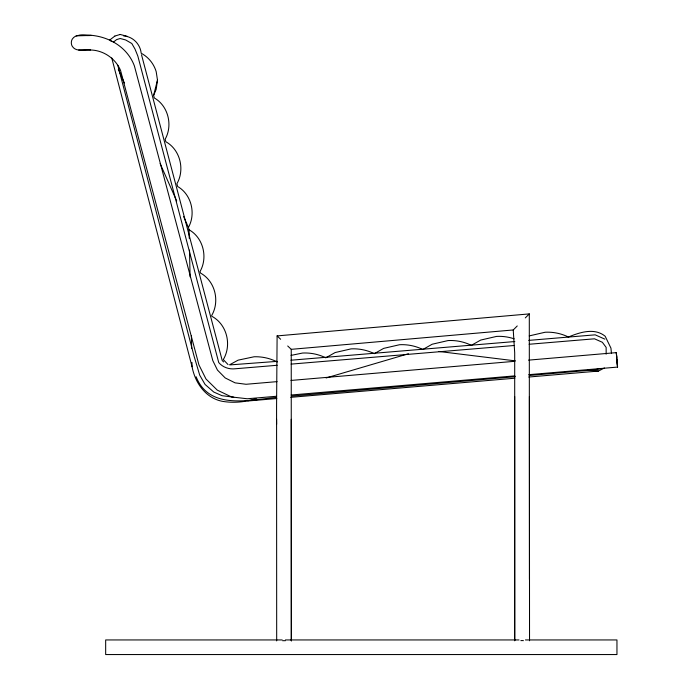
<?xml version="1.0" encoding="UTF-8"?>
<svg xmlns="http://www.w3.org/2000/svg" width="689" height="689" viewBox="0 0 689 689"><rect width="100%" height="100%" fill="white"/><g stroke="black" fill="none" stroke-linecap="round" stroke-linejoin="round"><path stroke-width="1.03" d="M291.301 640.908L291.24 349.332L287.709 345.981M529.41 396.451L529.531 640.779M529.428 579.552L529.298 313.9L277.107 335.905L276.573 406.734L276.685 640.908M126.569 36.362C134.458 38.214 140.392 45.19 141.185 53.225A30.893 30.893 0 0 1 156.188 71.656L157.48 80.105L156.196 89.32L153.604 95.401L154.276 97.933C168.288 105.899 172.965 125.329 165.162 139.195L165.825 141.727C180.26 149.737 185.048 169.623 176.909 183.739L177.641 186.504C191.464 194.444 196.089 213.668 188.433 227.422L189.053 229.773L189.242 238.334M153.604 95.401L157.48 80.105M291.24 349.332L513.236 329.962L517.25 325.949M525.285 317.913L529.298 313.9M110.619 40.582L110.016 39.807L114.848 36.078M113.254 42.218L116.613 39.6L120.213 38.498L125.656 39.962L131.806 43.51L134.984 49.022L137.809 55.981L218.74 362.56C222.762 367.375 229.222 369.519 235.371 368.761L277.185 365.273M76.186 35.854L91.241 35.423C85.16 36.336 76.453 32.805 72.302 39.066A5.546 3.988 -90 0 0 72.302 46.37C76.281 52.467 84.678 49.203 90.578 49.996C103.488 50.271 115.399 58.436 120.497 70.278L198.914 364.86L205.994 379.01L217.276 390.12L231.556 396.95L247.282 398.767L276.186 396.296M528.739 377.029L598.414 371.078L604.408 367.986M229.523 364.843L238.127 360.149L254.103 356.773A47.102 47.102 0 0 1 277.279 361.983M114.787 36.078L120.205 34.45M111.756 57.936L192.059 366.737C195.039 382.645 205.434 397.897 222.116 401.291C233.407 403.229 245.25 402.195 256.101 398.569M326.086 377.977L408.422 353.75M291.051 355.403L302.531 353.044A47.102 47.102 0 0 1 325.794 357.824L335.138 352.544L351.046 348.884A47.102 47.102 0 0 1 374.316 353.664L383.661 348.384L399.568 344.724A47.102 47.102 0 0 1 422.831 349.504L432.175 344.224L448.091 340.564A47.102 47.102 0 0 1 471.354 345.344L480.698 340.065L496.605 336.404A47.102 47.102 0 0 1 514.183 338.833M529.221 335.905L545.128 332.244A47.102 47.102 0 0 1 568.391 337.024C579.768 332.356 594.452 327.456 605.166 336.241L610.945 348.117L611.427 353.113M600.929 368.649L593.539 369.915L529.281 375.488M276.53 397.398C249.168 399.939 209.258 410.265 196.115 376.745M291.525 396.097L515.363 376.694M277.081 381.628L246.042 384.281L235.095 382.86L225.208 377.951L217.457 370.088L212.798 360.597L134.415 66.006C126.087 43.519 101.533 32.771 78.727 35.415M290.982 380.44L514.649 361.32M528.549 360.132L616.311 352.63L616.741 357.35M291.154 395.012L514.812 375.875M528.713 374.687L617.577 367.082L616.336 352.579M247.868 400.989L276.814 398.518M290.749 397.329L514.804 378.218M276.995 361.38L230.376 364.869M290.922 360.218L514.829 341.546M528.764 340.383L595.184 334.837L604.873 339.143M291.12 364.111L514.106 345.508M529.118 344.259L594.512 338.807L602.358 342.287L606.148 347.402L606.148 354.172M78.727 50.021L90.586 49.953M282.197 639.943L105.667 639.943L105.667 654.55L616.956 654.55L616.956 639.943L525.466 639.943M285.427 639.943L519.006 639.943M123.65 35.957L125.717 36.061M438.798 351.468L515.415 360.881M587.777 369.778L598.414 371.078M233.769 397.191L221.996 395.693L213.754 392.032L205.072 384.453L199.724 375.195L194.126 356.359L117.81 65.309M120.144 34.45L127.224 36.328M189.053 229.773C203.315 237.765 208.061 257.462 200.06 271.475L200.473 273.042C215.175 281.086 220.024 301.248 211.678 315.528L211.885 316.303C227.026 324.407 231.986 345.034 223.296 359.572L228.016 364.55M277.107 335.905L280.638 339.264M223.632 361.949L222.237 360.554L141.512 54.75M110.076 39.807L111.222 41.349M118.301 69.262L124.399 83.016M160.124 163.569L176.677 200.895M183.644 216.613L188.433 227.422M616.888 359.856L617.533 367.091L616.293 352.63M513.236 329.962L514.7 352.863L514.709 640.804L514.666 396.451M189.501 250.098L190.086 276.849M191.378 335.707L191.663 348.548M191.964 362.457L192.059 366.737M276.59 419.308L276.633 424.295M291.24 419.308L291.352 640.779M520.85 640.658A7.407 6.666 0 0 1 523.416 640.658M282.723 640.761A7.303 6.692 0 0 1 285.263 640.761"/></g></svg>
